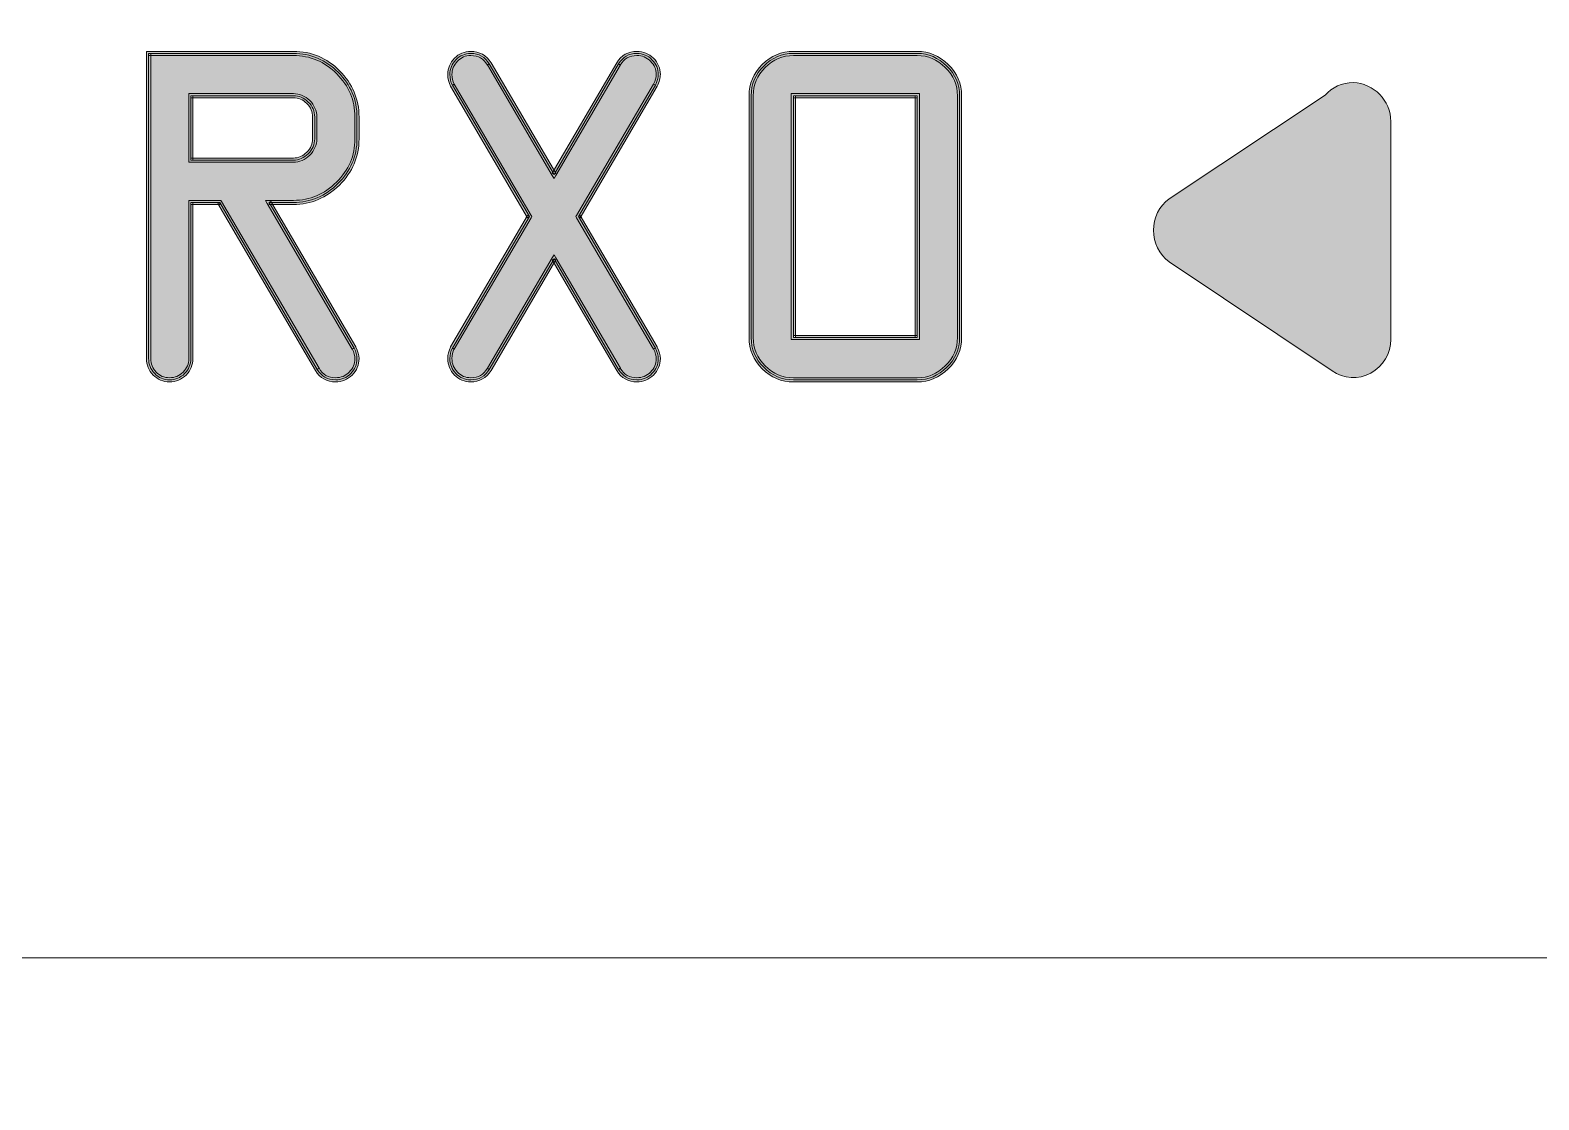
# Model space of a CAD drawing. Header units: inches. Extents: x 3.6 to 56.9, y 3.5 to 76.6.
# Drawn here: x 47.05 to 51.82, y 10.195 to 13.577 of the extents above; entities that cross this region are included whole.
import ezdxf

# ---------------------------------------------------------------- set-up
doc = ezdxf.new("R2010")
doc.units = ezdxf.units.IN
doc.header["$MEASUREMENT"] = 0
doc.layers.add('board', color=7, linetype='Continuous')
doc.layers.add('silk', color=7, linetype='Continuous')

msp = doc.modelspace()

# ---------------------------------------------------------------- hatches: boundary and pattern name
at = {"layer": 'silk', "true_color": 0xffffff}
h = msp.add_hatch(color=7, dxfattribs=at)
h.dxf.hatch_style = 2
h.paths.add_polyline_path([(49.4563, 12.6049), (49.4563, 13.3696), (49.4563, 13.3762), (49.4629, 13.3762), (49.8545, 13.3762), (49.8611, 13.3762), (49.8611, 13.3696), (49.8611, 12.6049), (49.8611, 12.5983), (49.8545, 12.5983), (49.4629, 12.5983), (49.4563, 12.5983)])
h.paths.add_polyline_path([(49.4629, 12.6115), (49.8545, 12.6115), (49.8545, 12.6049), (49.8479, 12.6049), (49.8479, 13.3696), (49.8545, 13.3696), (49.8545, 13.3629), (49.4629, 13.3629), (49.4629, 13.3696), (49.4696, 13.3696), (49.4696, 12.6049), (49.4629, 12.6049)])
edge = h.paths.add_edge_path()
edge.add_spline(control_points=[(49.3359, 12.6049), (49.3359, 12.5701), (49.3481, 12.5412), (49.3737, 12.5157), (49.3992, 12.4901), (49.4281, 12.4779), (49.4629, 12.4779), (49.4629, 12.4779), (49.8545, 12.4779), (49.8545, 12.4779), (49.8884, 12.4779), (49.9171, 12.4901), (49.9431, 12.5157), (49.9691, 12.5413), (49.9815, 12.5701), (49.9815, 12.6049), (49.9815, 12.6049), (49.9815, 13.3696), (49.9815, 13.3696), (49.9815, 13.4044), (49.9691, 13.4332), (49.9431, 13.4588), (49.9171, 13.4844), (49.8884, 13.4966), (49.8545, 13.4966), (49.8545, 13.4966), (49.4629, 13.4966), (49.4629, 13.4966), (49.4281, 13.4966), (49.3992, 13.4844), (49.3737, 13.4588), (49.3481, 13.4333), (49.3359, 13.4044), (49.3359, 13.3696), (49.3359, 13.3696), (49.3359, 12.6049), (49.3359, 12.6049)], knot_values=[0, 0, 0, 0, 1, 1, 1, 2, 2, 2, 3, 3, 3, 4, 4, 4, 5, 5, 5, 6, 6, 6, 7, 7, 7, 8, 8, 8, 9, 9, 9, 10, 10, 10, 11, 11, 11, 12, 12, 12, 12], degree=3, periodic=1)
edge = h.paths.add_edge_path()
edge.add_spline(control_points=[(49.3227, 12.6049), (49.3227, 12.6049), (49.3227, 13.3696), (49.3227, 13.3696), (49.3227, 13.4071), (49.337, 13.4408), (49.3643, 13.4682), (49.3917, 13.4955), (49.4254, 13.5098), (49.4629, 13.5098), (49.4629, 13.5098), (49.8545, 13.5098), (49.8545, 13.5098), (49.8911, 13.5098), (49.9246, 13.4955), (49.9524, 13.4682), (49.9803, 13.4408), (49.9948, 13.4071), (49.9948, 13.3696), (49.9948, 13.3696), (49.9948, 12.6049), (49.9948, 12.6049), (49.9948, 12.5674), (49.9803, 12.5336), (49.9524, 12.5063), (49.9246, 12.4789), (49.8911, 12.4647), (49.8545, 12.4647), (49.8545, 12.4647), (49.4629, 12.4647), (49.4629, 12.4647), (49.4254, 12.4647), (49.3917, 12.4789), (49.3643, 12.5063), (49.337, 12.5337), (49.3227, 12.5674), (49.3227, 12.6049)], knot_values=[0, 0, 0, 0, 1, 1, 1, 2, 2, 2, 3, 3, 3, 4, 4, 4, 5, 5, 5, 6, 6, 6, 7, 7, 7, 8, 8, 8, 9, 9, 9, 10, 10, 10, 11, 11, 11, 12, 12, 12, 12], degree=3, periodic=1)
edge = h.paths.add_edge_path()
edge.add_spline(control_points=[(48.3834, 12.5388), (48.3834, 12.5215), (48.3889, 12.508), (48.4008, 12.4957), (48.4126, 12.4835), (48.4258, 12.4779), (48.443, 12.4779), (48.4668, 12.4779), (48.4832, 12.4872), (48.4955, 12.5078), (48.4955, 12.5078), (48.5012, 12.5044), (48.5012, 12.5044), (48.5012, 12.5044), (48.4955, 12.5077), (48.4955, 12.5077), (48.4955, 12.5077), (48.7005, 12.857), (48.7005, 12.857), (48.7005, 12.857), (48.7062, 12.8667), (48.7062, 12.8667), (48.7062, 12.8667), (48.7119, 12.857), (48.7119, 12.857), (48.7119, 12.857), (48.9157, 12.5077), (48.9157, 12.5077), (48.9157, 12.5077), (48.91, 12.5044), (48.91, 12.5044), (48.91, 12.5044), (48.9156, 12.5078), (48.9156, 12.5078), (48.928, 12.4872), (48.9443, 12.4779), (48.9682, 12.4779), (48.9854, 12.4779), (48.9988, 12.4835), (49.0111, 12.4958), (49.0234, 12.5081), (49.029, 12.5216), (49.029, 12.5388), (49.029, 12.5476), (49.0263, 12.5571), (49.0205, 12.5689), (49.0205, 12.5689), (49.0264, 12.5718), (49.0264, 12.5718), (49.0264, 12.5718), (49.0207, 12.5685), (49.0207, 12.5685), (49.0207, 12.5685), (48.7772, 12.9839), (48.7772, 12.9839), (48.7772, 12.9839), (48.7753, 12.9872), (48.7753, 12.9872), (48.7753, 12.9872), (48.7772, 12.9906), (48.7772, 12.9906), (48.7772, 12.9906), (49.0207, 13.406), (49.0207, 13.406), (49.0207, 13.406), (49.0264, 13.4026), (49.0264, 13.4026), (49.0264, 13.4026), (49.0205, 13.4056), (49.0205, 13.4056), (49.0263, 13.4173), (49.029, 13.4273), (49.029, 13.437), (49.029, 13.4533), (49.0234, 13.4663), (49.0111, 13.4787), (48.9988, 13.491), (48.9854, 13.4966), (48.9682, 13.4966), (48.9443, 13.4966), (48.928, 13.4873), (48.9156, 13.4667), (48.9156, 13.4667), (48.91, 13.4701), (48.91, 13.4701), (48.91, 13.4701), (48.9157, 13.4668), (48.9157, 13.4668), (48.9157, 13.4668), (48.7119, 13.1175), (48.7119, 13.1175), (48.7119, 13.1175), (48.7062, 13.1078), (48.7062, 13.1078), (48.7062, 13.1078), (48.7005, 13.1175), (48.7005, 13.1175), (48.7005, 13.1175), (48.4955, 13.4668), (48.4955, 13.4668), (48.4955, 13.4668), (48.5012, 13.4701), (48.5012, 13.4701), (48.5012, 13.4701), (48.4955, 13.4667), (48.4955, 13.4667), (48.4832, 13.4873), (48.4668, 13.4966), (48.443, 13.4966), (48.4258, 13.4966), (48.4126, 13.491), (48.4008, 13.4787), (48.3888, 13.4664), (48.3834, 13.4534), (48.3834, 13.437), (48.3834, 13.4254), (48.3857, 13.4155), (48.3907, 13.4056), (48.3907, 13.4056), (48.3848, 13.4026), (48.3848, 13.4026), (48.3848, 13.4026), (48.3905, 13.406), (48.3905, 13.406), (48.3905, 13.406), (48.6339, 12.9906), (48.6339, 12.9906), (48.6339, 12.9906), (48.6358, 12.9872), (48.6358, 12.9872), (48.6358, 12.9872), (48.6339, 12.9839), (48.6339, 12.9839), (48.6339, 12.9839), (48.3905, 12.5685), (48.3905, 12.5685), (48.3905, 12.5685), (48.3848, 12.5718), (48.3848, 12.5718), (48.3848, 12.5718), (48.3907, 12.5689), (48.3907, 12.5689), (48.3857, 12.559), (48.3834, 12.5495), (48.3834, 12.5388)], knot_values=[0, 0, 0, 0, 1, 1, 1, 2, 2, 2, 3, 3, 3, 4, 4, 4, 5, 5, 5, 6, 6, 6, 7, 7, 7, 8, 8, 8, 9, 9, 9, 10, 10, 10, 11, 11, 11, 12, 12, 12, 13, 13, 13, 14, 14, 14, 15, 15, 15, 16, 16, 16, 17, 17, 17, 18, 18, 18, 19, 19, 19, 20, 20, 20, 21, 21, 21, 22, 22, 22, 23, 23, 23, 24, 24, 24, 25, 25, 25, 26, 26, 26, 27, 27, 27, 28, 28, 28, 29, 29, 29, 30, 30, 30, 31, 31, 31, 32, 32, 32, 33, 33, 33, 34, 34, 34, 35, 35, 35, 36, 36, 36, 37, 37, 37, 38, 38, 38, 39, 39, 39, 40, 40, 40, 41, 41, 41, 42, 42, 42, 43, 43, 43, 44, 44, 44, 45, 45, 45, 46, 46, 46, 47, 47, 47, 48, 48, 48, 48], degree=3, periodic=1)
edge = h.paths.add_edge_path()
edge.add_spline(control_points=[(48.3702, 12.5388), (48.3702, 12.551), (48.3732, 12.5635), (48.3788, 12.5748), (48.3788, 12.5748), (48.3789, 12.575), (48.3789, 12.575), (48.3789, 12.575), (48.3791, 12.5752), (48.3791, 12.5752), (48.3791, 12.5752), (48.6225, 12.9906), (48.6225, 12.9906), (48.6225, 12.9906), (48.6282, 12.9872), (48.6282, 12.9872), (48.6282, 12.9872), (48.6225, 12.9839), (48.6225, 12.9839), (48.6225, 12.9839), (48.3791, 13.3993), (48.3791, 13.3993), (48.3791, 13.3993), (48.3789, 13.3995), (48.3789, 13.3995), (48.3789, 13.3995), (48.3788, 13.3997), (48.3788, 13.3997), (48.3732, 13.411), (48.3702, 13.4239), (48.3702, 13.437), (48.3702, 13.456), (48.3776, 13.4738), (48.3912, 13.4879), (48.405, 13.5021), (48.4231, 13.5098), (48.443, 13.5098), (48.4703, 13.5098), (48.4927, 13.497), (48.5068, 13.4735), (48.5068, 13.4735), (48.5069, 13.4735), (48.5069, 13.4735), (48.5069, 13.4735), (48.5069, 13.4735), (48.5069, 13.4735), (48.5069, 13.4735), (48.7119, 13.1242), (48.7119, 13.1242), (48.7119, 13.1242), (48.7062, 13.1209), (48.7062, 13.1209), (48.7062, 13.1209), (48.7005, 13.1242), (48.7005, 13.1242), (48.7005, 13.1242), (48.9042, 13.4734), (48.9042, 13.4734), (48.9042, 13.4734), (48.9043, 13.4735), (48.9043, 13.4735), (48.9043, 13.4735), (48.9043, 13.4735), (48.9043, 13.4735), (48.9184, 13.497), (48.9408, 13.5098), (48.9682, 13.5098), (48.988, 13.5098), (49.0063, 13.5022), (49.0205, 13.488), (49.0346, 13.4739), (49.0422, 13.456), (49.0422, 13.437), (49.0422, 13.4256), (49.0388, 13.4126), (49.0323, 13.3997), (49.0323, 13.3997), (49.0322, 13.3995), (49.0322, 13.3995), (49.0322, 13.3995), (49.0321, 13.3993), (49.0321, 13.3993), (49.0321, 13.3993), (48.7887, 12.9839), (48.7887, 12.9839), (48.7887, 12.9839), (48.783, 12.9872), (48.783, 12.9872), (48.783, 12.9872), (48.7887, 12.9906), (48.7887, 12.9906), (48.7887, 12.9906), (49.0321, 12.5752), (49.0321, 12.5752), (49.0321, 12.5752), (49.0322, 12.575), (49.0322, 12.575), (49.0322, 12.575), (49.0323, 12.5748), (49.0323, 12.5748), (49.0387, 12.5619), (49.0422, 12.5494), (49.0422, 12.5388), (49.0422, 12.5189), (49.0346, 12.5006), (49.0205, 12.4865), (49.0063, 12.4723), (48.988, 12.4647), (48.9682, 12.4647), (48.9408, 12.4647), (48.9184, 12.4774), (48.9043, 12.501), (48.9043, 12.501), (48.9043, 12.501), (48.9043, 12.501), (48.9043, 12.501), (48.9042, 12.501), (48.9042, 12.501), (48.9042, 12.501), (48.7005, 12.8503), (48.7005, 12.8503), (48.7005, 12.8503), (48.7062, 12.8536), (48.7062, 12.8536), (48.7062, 12.8536), (48.7119, 12.8503), (48.7119, 12.8503), (48.7119, 12.8503), (48.5069, 12.501), (48.5069, 12.501), (48.5069, 12.501), (48.5069, 12.501), (48.5069, 12.501), (48.5069, 12.501), (48.5068, 12.501), (48.5068, 12.501), (48.4927, 12.4774), (48.4703, 12.4647), (48.443, 12.4647), (48.4231, 12.4647), (48.405, 12.4723), (48.3912, 12.4865), (48.3776, 12.5007), (48.3702, 12.519), (48.3702, 12.5388)], knot_values=[0, 0, 0, 0, 1, 1, 1, 2, 2, 2, 3, 3, 3, 4, 4, 4, 5, 5, 5, 6, 6, 6, 7, 7, 7, 8, 8, 8, 9, 9, 9, 10, 10, 10, 11, 11, 11, 12, 12, 12, 13, 13, 13, 14, 14, 14, 15, 15, 15, 16, 16, 16, 17, 17, 17, 18, 18, 18, 19, 19, 19, 20, 20, 20, 21, 21, 21, 22, 22, 22, 23, 23, 23, 24, 24, 24, 25, 25, 25, 26, 26, 26, 27, 27, 27, 28, 28, 28, 29, 29, 29, 30, 30, 30, 31, 31, 31, 32, 32, 32, 33, 33, 33, 34, 34, 34, 35, 35, 35, 36, 36, 36, 37, 37, 37, 38, 38, 38, 39, 39, 39, 40, 40, 40, 41, 41, 41, 42, 42, 42, 43, 43, 43, 44, 44, 44, 45, 45, 45, 46, 46, 46, 47, 47, 47, 48, 48, 48, 48], degree=3, periodic=1)
edge = h.paths.add_edge_path()
edge.add_spline(control_points=[(47.5513, 13.1658), (47.5513, 13.1658), (47.5513, 13.3696), (47.5513, 13.3696), (47.5513, 13.3696), (47.5513, 13.3762), (47.5513, 13.3762), (47.5513, 13.3762), (47.5579, 13.3762), (47.5579, 13.3762), (47.5579, 13.3762), (47.882, 13.3762), (47.882, 13.3762), (47.901, 13.3762), (47.9191, 13.3686), (47.9336, 13.3545), (47.9482, 13.3403), (47.9561, 13.322), (47.9561, 13.3021), (47.9561, 13.3021), (47.9561, 13.2333), (47.9561, 13.2333), (47.9561, 13.2143), (47.9482, 13.1962), (47.9337, 13.1817), (47.9191, 13.1671), (47.9011, 13.1592), (47.882, 13.1592), (47.882, 13.1592), (47.5579, 13.1592), (47.5579, 13.1592), (47.5579, 13.1592), (47.5513, 13.1592), (47.5513, 13.1592), (47.5513, 13.1592), (47.5513, 13.1658), (47.5513, 13.1658)], knot_values=[0, 0, 0, 0, 1, 1, 1, 2, 2, 2, 3, 3, 3, 4, 4, 4, 5, 5, 5, 6, 6, 6, 7, 7, 7, 8, 8, 8, 9, 9, 9, 10, 10, 10, 11, 11, 11, 12, 12, 12, 12], degree=3, periodic=1)
edge = h.paths.add_edge_path()
edge.add_spline(control_points=[(47.5579, 13.1724), (47.5579, 13.1724), (47.882, 13.1724), (47.882, 13.1724), (47.8983, 13.1724), (47.9116, 13.1782), (47.9243, 13.191), (47.9371, 13.2038), (47.9429, 13.217), (47.9429, 13.2333), (47.9429, 13.2333), (47.9429, 13.3021), (47.9429, 13.3021), (47.9429, 13.3193), (47.9371, 13.3327), (47.9244, 13.345), (47.9116, 13.3573), (47.8983, 13.3629), (47.882, 13.3629), (47.882, 13.3629), (47.5579, 13.3629), (47.5579, 13.3629), (47.5579, 13.3629), (47.5579, 13.3696), (47.5579, 13.3696), (47.5579, 13.3696), (47.5645, 13.3696), (47.5645, 13.3696), (47.5645, 13.3696), (47.5645, 13.1658), (47.5645, 13.1658), (47.5645, 13.1658), (47.5579, 13.1658), (47.5579, 13.1658), (47.5579, 13.1658), (47.5579, 13.1724), (47.5579, 13.1724)], knot_values=[0, 0, 0, 0, 1, 1, 1, 2, 2, 2, 3, 3, 3, 4, 4, 4, 5, 5, 5, 6, 6, 6, 7, 7, 7, 8, 8, 8, 9, 9, 9, 10, 10, 10, 11, 11, 11, 12, 12, 12, 12], degree=3, periodic=1)
edge = h.paths.add_edge_path()
edge.add_spline(control_points=[(47.4309, 12.5388), (47.4309, 12.5215), (47.4364, 12.508), (47.4483, 12.4957), (47.4601, 12.4835), (47.4733, 12.4779), (47.4905, 12.4779), (47.5077, 12.4779), (47.5211, 12.4835), (47.5334, 12.4958), (47.5457, 12.5081), (47.5513, 12.5216), (47.5513, 12.5388), (47.5513, 12.5388), (47.5513, 13.0322), (47.5513, 13.0322), (47.5513, 13.0322), (47.5513, 13.0388), (47.5513, 13.0388), (47.5513, 13.0388), (47.5579, 13.0388), (47.5579, 13.0388), (47.5579, 13.0388), (47.6492, 13.0388), (47.6492, 13.0388), (47.6492, 13.0388), (47.653, 13.0388), (47.653, 13.0388), (47.653, 13.0388), (47.6549, 13.0356), (47.6549, 13.0356), (47.6549, 13.0356), (47.9632, 12.5077), (47.9632, 12.5077), (47.9632, 12.5077), (47.9575, 12.5044), (47.9575, 12.5044), (47.9575, 12.5044), (47.9631, 12.5078), (47.9631, 12.5078), (47.9755, 12.4872), (47.9918, 12.4779), (48.0157, 12.4779), (48.0329, 12.4779), (48.0463, 12.4835), (48.0586, 12.4958), (48.0709, 12.5081), (48.0765, 12.5216), (48.0765, 12.5388), (48.0765, 12.5476), (48.0738, 12.5571), (48.068, 12.5689), (48.068, 12.5689), (48.0739, 12.5718), (48.0739, 12.5718), (48.0739, 12.5718), (48.0682, 12.5685), (48.0682, 12.5685), (48.0682, 12.5685), (47.7996, 13.0289), (47.7996, 13.0289), (47.7996, 13.0289), (47.7938, 13.0388), (47.7938, 13.0388), (47.7938, 13.0388), (47.8053, 13.0388), (47.8053, 13.0388), (47.8053, 13.0388), (47.882, 13.0388), (47.882, 13.0388), (47.9345, 13.0388), (47.9791, 13.0577), (48.0183, 13.0965), (48.0575, 13.1352), (48.0765, 13.18), (48.0765, 13.2333), (48.0765, 13.2333), (48.0765, 13.3021), (48.0765, 13.3021), (48.0765, 13.3554), (48.0577, 13.4002), (48.0189, 13.439), (47.9802, 13.4777), (47.9354, 13.4966), (47.882, 13.4966), (47.882, 13.4966), (47.4243, 13.4966), (47.4243, 13.4966), (47.4243, 13.4966), (47.4243, 13.5032), (47.4243, 13.5032), (47.4243, 13.5032), (47.4309, 13.5032), (47.4309, 13.5032), (47.4309, 13.5032), (47.4309, 12.5388), (47.4309, 12.5388)], knot_values=[0, 0, 0, 0, 1, 1, 1, 2, 2, 2, 3, 3, 3, 4, 4, 4, 5, 5, 5, 6, 6, 6, 7, 7, 7, 8, 8, 8, 9, 9, 9, 10, 10, 10, 11, 11, 11, 12, 12, 12, 13, 13, 13, 14, 14, 14, 15, 15, 15, 16, 16, 16, 17, 17, 17, 18, 18, 18, 19, 19, 19, 20, 20, 20, 21, 21, 21, 22, 22, 22, 23, 23, 23, 24, 24, 24, 25, 25, 25, 26, 26, 26, 27, 27, 27, 28, 28, 28, 29, 29, 29, 30, 30, 30, 31, 31, 31, 32, 32, 32, 32], degree=3, periodic=1)
edge = h.paths.add_edge_path()
edge.add_spline(control_points=[(47.4177, 12.5388), (47.4177, 12.5388), (47.4177, 13.5032), (47.4177, 13.5032), (47.4177, 13.5032), (47.4177, 13.5098), (47.4177, 13.5098), (47.4177, 13.5098), (47.4243, 13.5098), (47.4243, 13.5098), (47.4243, 13.5098), (47.882, 13.5098), (47.882, 13.5098), (47.9381, 13.5098), (47.9877, 13.4889), (48.0283, 13.4483), (48.0689, 13.4077), (48.0897, 13.3581), (48.0897, 13.3021), (48.0897, 13.3021), (48.0897, 13.2333), (48.0897, 13.2333), (48.0897, 13.1773), (48.0686, 13.1276), (48.0276, 13.087), (47.9866, 13.0465), (47.9372, 13.0256), (47.882, 13.0256), (47.882, 13.0256), (47.8053, 13.0256), (47.8053, 13.0256), (47.8053, 13.0256), (47.8053, 13.0322), (47.8053, 13.0322), (47.8053, 13.0322), (47.811, 13.0355), (47.811, 13.0355), (47.811, 13.0355), (48.0796, 12.5752), (48.0796, 12.5752), (48.0796, 12.5752), (48.0797, 12.575), (48.0797, 12.575), (48.0797, 12.575), (48.0798, 12.5748), (48.0798, 12.5748), (48.0862, 12.5619), (48.0897, 12.5494), (48.0897, 12.5388), (48.0897, 12.5189), (48.0821, 12.5006), (48.068, 12.4865), (48.0538, 12.4723), (48.0355, 12.4647), (48.0157, 12.4647), (47.9883, 12.4647), (47.9659, 12.4774), (47.9518, 12.501), (47.9518, 12.501), (47.9518, 12.501), (47.9518, 12.501), (47.9518, 12.501), (47.9517, 12.501), (47.9517, 12.501), (47.9517, 12.501), (47.6435, 13.0289), (47.6435, 13.0289), (47.6435, 13.0289), (47.6492, 13.0322), (47.6492, 13.0322), (47.6492, 13.0322), (47.6492, 13.0256), (47.6492, 13.0256), (47.6492, 13.0256), (47.5579, 13.0256), (47.5579, 13.0256), (47.5579, 13.0256), (47.5579, 13.0322), (47.5579, 13.0322), (47.5579, 13.0322), (47.5645, 13.0322), (47.5645, 13.0322), (47.5645, 13.0322), (47.5645, 12.5388), (47.5645, 12.5388), (47.5645, 12.5189), (47.5569, 12.5006), (47.5428, 12.4865), (47.5286, 12.4723), (47.5103, 12.4647), (47.4905, 12.4647), (47.4706, 12.4647), (47.4525, 12.4723), (47.4387, 12.4865), (47.4251, 12.5007), (47.4177, 12.519), (47.4177, 12.5388)], knot_values=[0, 0, 0, 0, 1, 1, 1, 2, 2, 2, 3, 3, 3, 4, 4, 4, 5, 5, 5, 6, 6, 6, 7, 7, 7, 8, 8, 8, 9, 9, 9, 10, 10, 10, 11, 11, 11, 12, 12, 12, 13, 13, 13, 14, 14, 14, 15, 15, 15, 16, 16, 16, 17, 17, 17, 18, 18, 18, 19, 19, 19, 20, 20, 20, 21, 21, 21, 22, 22, 22, 23, 23, 23, 24, 24, 24, 25, 25, 25, 26, 26, 26, 27, 27, 27, 28, 28, 28, 29, 29, 29, 30, 30, 30, 31, 31, 31, 32, 32, 32, 32], degree=3, periodic=1)
h = msp.add_hatch(color=7, dxfattribs=at)
h.dxf.hatch_style = 2
h.paths.add_polyline_path([(49.4629, 12.6049), (49.8545, 12.6049), (49.8545, 13.3696), (49.4629, 13.3696)])
edge = h.paths.add_edge_path()
edge.add_spline(control_points=[(49.3293, 12.6049), (49.3293, 12.6049), (49.3293, 13.3696), (49.3293, 13.3696), (49.3293, 13.4057), (49.3426, 13.437), (49.369, 13.4635), (49.3955, 13.4899), (49.4268, 13.5032), (49.4629, 13.5032), (49.4629, 13.5032), (49.8545, 13.5032), (49.8545, 13.5032), (49.8898, 13.5032), (49.9209, 13.4899), (49.9478, 13.4635), (49.9747, 13.437), (49.9881, 13.4057), (49.9881, 13.3696), (49.9881, 13.3696), (49.9881, 12.6049), (49.9881, 12.6049), (49.9881, 12.5688), (49.9747, 12.5374), (49.9478, 12.511), (49.9209, 12.4845), (49.8898, 12.4713), (49.8545, 12.4713), (49.8545, 12.4713), (49.4629, 12.4713), (49.4629, 12.4713), (49.4268, 12.4713), (49.3955, 12.4845), (49.369, 12.511), (49.3426, 12.5374), (49.3293, 12.5688), (49.3293, 12.6049)], knot_values=[0, 0, 0, 0, 1, 1, 1, 2, 2, 2, 3, 3, 3, 4, 4, 4, 5, 5, 5, 6, 6, 6, 7, 7, 7, 8, 8, 8, 9, 9, 9, 10, 10, 10, 11, 11, 11, 12, 12, 12, 12], degree=3, periodic=1)
edge = h.paths.add_edge_path()
edge.add_spline(control_points=[(48.3768, 12.5388), (48.3768, 12.5502), (48.3795, 12.5613), (48.3848, 12.5718), (48.3848, 12.5718), (48.6282, 12.9872), (48.6282, 12.9872), (48.6282, 12.9872), (48.3848, 13.4026), (48.3848, 13.4026), (48.3795, 13.4132), (48.3768, 13.4247), (48.3768, 13.437), (48.3768, 13.4547), (48.3832, 13.4701), (48.396, 13.4833), (48.4088, 13.4966), (48.4244, 13.5032), (48.443, 13.5032), (48.4685, 13.5032), (48.4879, 13.4922), (48.5012, 13.4701), (48.5012, 13.4701), (48.7062, 13.1209), (48.7062, 13.1209), (48.7062, 13.1209), (48.91, 13.4701), (48.91, 13.4701), (48.9232, 13.4922), (48.9426, 13.5032), (48.9682, 13.5032), (48.9867, 13.5032), (49.0026, 13.4966), (49.0158, 13.4833), (49.029, 13.4701), (49.0356, 13.4547), (49.0356, 13.437), (49.0356, 13.4265), (49.0325, 13.415), (49.0264, 13.4026), (49.0264, 13.4026), (48.783, 12.9872), (48.783, 12.9872), (48.783, 12.9872), (49.0264, 12.5718), (49.0264, 12.5718), (49.0325, 12.5595), (49.0356, 12.5485), (49.0356, 12.5388), (49.0356, 12.5202), (49.029, 12.5044), (49.0158, 12.4911), (49.0026, 12.4779), (48.9867, 12.4713), (48.9682, 12.4713), (48.9426, 12.4713), (48.9232, 12.4823), (48.91, 12.5044), (48.91, 12.5044), (48.7062, 12.8536), (48.7062, 12.8536), (48.7062, 12.8536), (48.5012, 12.5044), (48.5012, 12.5044), (48.4879, 12.4823), (48.4685, 12.4713), (48.443, 12.4713), (48.4244, 12.4713), (48.4088, 12.4779), (48.396, 12.4911), (48.3832, 12.5044), (48.3768, 12.5202), (48.3768, 12.5388)], knot_values=[0, 0, 0, 0, 1, 1, 1, 2, 2, 2, 3, 3, 3, 4, 4, 4, 5, 5, 5, 6, 6, 6, 7, 7, 7, 8, 8, 8, 9, 9, 9, 10, 10, 10, 11, 11, 11, 12, 12, 12, 13, 13, 13, 14, 14, 14, 15, 15, 15, 16, 16, 16, 17, 17, 17, 18, 18, 18, 19, 19, 19, 20, 20, 20, 21, 21, 21, 22, 22, 22, 23, 23, 23, 24, 24, 24, 24], degree=3, periodic=1)
edge = h.paths.add_edge_path()
edge.add_spline(control_points=[(47.5579, 13.1658), (47.5579, 13.1658), (47.882, 13.1658), (47.882, 13.1658), (47.8997, 13.1658), (47.9153, 13.1727), (47.929, 13.1863), (47.9427, 13.2), (47.9495, 13.2157), (47.9495, 13.2333), (47.9495, 13.2333), (47.9495, 13.3021), (47.9495, 13.3021), (47.9495, 13.3206), (47.9427, 13.3365), (47.929, 13.3497), (47.9153, 13.3629), (47.8997, 13.3696), (47.882, 13.3696), (47.882, 13.3696), (47.5579, 13.3696), (47.5579, 13.3696), (47.5579, 13.3696), (47.5579, 13.1658), (47.5579, 13.1658)], knot_values=[0, 0, 0, 0, 1, 1, 1, 2, 2, 2, 3, 3, 3, 4, 4, 4, 5, 5, 5, 6, 6, 6, 7, 7, 7, 8, 8, 8, 8], degree=3, periodic=1)
edge = h.paths.add_edge_path()
edge.add_spline(control_points=[(47.4243, 12.5388), (47.4243, 12.5388), (47.4243, 13.5032), (47.4243, 13.5032), (47.4243, 13.5032), (47.882, 13.5032), (47.882, 13.5032), (47.9367, 13.5032), (47.9839, 13.4833), (48.0236, 13.4437), (48.0633, 13.404), (48.0831, 13.3568), (48.0831, 13.3021), (48.0831, 13.3021), (48.0831, 13.2333), (48.0831, 13.2333), (48.0831, 13.1786), (48.0631, 13.1314), (48.0229, 13.0917), (47.9828, 13.0521), (47.9358, 13.0322), (47.882, 13.0322), (47.882, 13.0322), (47.8053, 13.0322), (47.8053, 13.0322), (47.8053, 13.0322), (48.0739, 12.5718), (48.0739, 12.5718), (48.08, 12.5595), (48.0831, 12.5485), (48.0831, 12.5388), (48.0831, 12.5202), (48.0765, 12.5044), (48.0633, 12.4911), (48.0501, 12.4779), (48.0342, 12.4713), (48.0157, 12.4713), (47.9901, 12.4713), (47.9707, 12.4823), (47.9575, 12.5044), (47.9575, 12.5044), (47.6492, 13.0322), (47.6492, 13.0322), (47.6492, 13.0322), (47.5579, 13.0322), (47.5579, 13.0322), (47.5579, 13.0322), (47.5579, 12.5388), (47.5579, 12.5388), (47.5579, 12.5202), (47.5513, 12.5044), (47.5381, 12.4911), (47.5249, 12.4779), (47.509, 12.4713), (47.4905, 12.4713), (47.4719, 12.4713), (47.4563, 12.4779), (47.4435, 12.4911), (47.4307, 12.5044), (47.4243, 12.5202), (47.4243, 12.5388)], knot_values=[0, 0, 0, 0, 1, 1, 1, 2, 2, 2, 3, 3, 3, 4, 4, 4, 5, 5, 5, 6, 6, 6, 7, 7, 7, 8, 8, 8, 9, 9, 9, 10, 10, 10, 11, 11, 11, 12, 12, 12, 13, 13, 13, 14, 14, 14, 15, 15, 15, 16, 16, 16, 17, 17, 17, 18, 18, 18, 19, 19, 19, 20, 20, 20, 20], degree=3, periodic=1)
h = msp.add_hatch(color=7, dxfattribs=at)
h.dxf.hatch_style = 2
edge = h.paths.add_edge_path()
edge.add_spline(control_points=[(51.3515, 13.2885), (51.3515, 13.2864), (51.3515, 13.285), (51.3515, 13.2829), (51.3515, 13.2829), (51.3515, 12.5989), (51.3515, 12.5989), (51.3515, 12.5548), (51.3275, 12.5149), (51.2887, 12.4927), (51.2496, 12.4705), (51.2027, 12.474), (51.166, 12.4997), (51.166, 12.4997), (50.6513, 12.8447), (50.6513, 12.8447), (50.5849, 12.8889), (50.5849, 12.9993), (50.6513, 13.0434), (50.6513, 13.0434), (51.1438, 13.3714), (51.1438, 13.3714), (51.166, 13.3961), (51.197, 13.4113), (51.2327, 13.4113), (51.2979, 13.4086), (51.3515, 13.3546), (51.3515, 13.2885)], knot_values=[0, 0, 0, 0, 1, 1, 1, 2, 2, 2, 3, 3, 3, 4, 4, 4, 5, 5, 5, 6, 6, 6, 7, 7, 7, 8, 8, 8, 9, 9, 9, 9], degree=3, periodic=1)

# ---------------------------------------------------------------- linework, layer by layer
at = {"layer": 'board', "color": 7, "lineweight": 20, "true_color": 0xffffff}
msp.add_open_spline([(56.8521, 12.1646), (56.8521, 12.1646), (55.3337, 10.6434), (55.3337, 10.6434), (55.3337, 10.6434), (43.9474, 10.6434), (43.9474, 10.6434), (43.9474, 10.6434), (41.4173, 8.1094), (41.4173, 8.1094), (41.4173, 8.1094), (8.7761, 8.1094), (8.7761, 8.1094), (8.7761, 8.1094), (6.246, 10.6434), (6.246, 10.6434), (6.246, 10.6434), (4.7111, 10.6434), (4.7111, 10.6434), (4.2186, 10.5873), (3.7727, 10.9401), (3.7148, 11.4312), (3.7074, 11.4979), (3.7074, 11.5709), (3.7148, 11.6404), (3.7148, 11.6404), (3.7148, 75.5088), (3.7148, 75.5088), (3.6569, 76.0016), (4.0097, 76.4482), (4.5011, 76.5061), (4.5706, 76.5142), (4.6408, 76.5142), (4.7114, 76.5061), (4.7114, 76.5061), (55.8558, 76.5061), (55.8558, 76.5061), (56.3487, 76.5636), (56.7949, 76.2104), (56.8521, 75.7176), (56.8602, 75.6481), (56.8602, 75.5779), (56.8521, 75.5088), (56.8521, 75.5088), (56.8521, 12.1646), (56.8521, 12.1646)], degree=3, knots=[0, 0, 0, 0, 1, 1, 1, 2, 2, 2, 3, 3, 3, 4, 4, 4, 5, 5, 5, 6, 6, 6, 7, 7, 7, 8, 8, 8, 9, 9, 9, 10, 10, 10, 11, 11, 11, 12, 12, 12, 13, 13, 13, 14, 14, 14, 15, 15, 15, 15], dxfattribs=at)
at = {"layer": 'silk', "lineweight": 0}
for points in [[(49.4563, 12.6049), (49.4563, 13.3696), (49.4563, 13.3762), (49.4629, 13.3762), (49.8545, 13.3762), (49.8611, 13.3762), (49.8611, 13.3696), (49.8611, 12.6049), (49.8611, 12.5983), (49.8545, 12.5983), (49.4629, 12.5983), (49.4563, 12.5983), (49.4563, 12.6049)], [(49.4629, 12.6049), (49.8545, 12.6049), (49.8545, 13.3696), (49.4629, 13.3696), (49.4629, 12.6049)], [(49.4629, 12.6115), (49.8545, 12.6115), (49.8545, 12.6049), (49.8479, 12.6049), (49.8479, 13.3696), (49.8545, 13.3696), (49.8545, 13.3629), (49.4629, 13.3629), (49.4629, 13.3696), (49.4696, 13.3696), (49.4696, 12.6049), (49.4629, 12.6049), (49.4629, 12.6115)]]:
    msp.add_lwpolyline(points, dxfattribs=at)
for points, knots in [([(47.4177, 12.5388), (47.4177, 12.5388), (47.4177, 13.5032), (47.4177, 13.5032), (47.4177, 13.5032), (47.4177, 13.5098), (47.4177, 13.5098), (47.4177, 13.5098), (47.4243, 13.5098), (47.4243, 13.5098), (47.4243, 13.5098), (47.882, 13.5098), (47.882, 13.5098), (47.9381, 13.5098), (47.9877, 13.4889), (48.0283, 13.4483), (48.0689, 13.4077), (48.0897, 13.3581), (48.0897, 13.3021), (48.0897, 13.3021), (48.0897, 13.2333), (48.0897, 13.2333), (48.0897, 13.1773), (48.0686, 13.1276), (48.0276, 13.087), (47.9866, 13.0465), (47.9372, 13.0256), (47.882, 13.0256), (47.882, 13.0256), (47.8053, 13.0256), (47.8053, 13.0256), (47.8053, 13.0256), (47.8053, 13.0322), (47.8053, 13.0322), (47.8053, 13.0322), (47.811, 13.0355), (47.811, 13.0355), (47.811, 13.0355), (48.0796, 12.5752), (48.0796, 12.5752), (48.0796, 12.5752), (48.0797, 12.575), (48.0797, 12.575), (48.0797, 12.575), (48.0798, 12.5748), (48.0798, 12.5748), (48.0862, 12.5619), (48.0897, 12.5494), (48.0897, 12.5388), (48.0897, 12.5189), (48.0821, 12.5006), (48.068, 12.4865), (48.0538, 12.4723), (48.0355, 12.4647), (48.0157, 12.4647), (47.9883, 12.4647), (47.9659, 12.4774), (47.9518, 12.501), (47.9518, 12.501), (47.9518, 12.501), (47.9518, 12.501), (47.9518, 12.501), (47.9517, 12.501), (47.9517, 12.501), (47.9517, 12.501), (47.6435, 13.0289), (47.6435, 13.0289), (47.6435, 13.0289), (47.6492, 13.0322), (47.6492, 13.0322), (47.6492, 13.0322), (47.6492, 13.0256), (47.6492, 13.0256), (47.6492, 13.0256), (47.5579, 13.0256), (47.5579, 13.0256), (47.5579, 13.0256), (47.5579, 13.0322), (47.5579, 13.0322), (47.5579, 13.0322), (47.5645, 13.0322), (47.5645, 13.0322), (47.5645, 13.0322), (47.5645, 12.5388), (47.5645, 12.5388), (47.5645, 12.5189), (47.5569, 12.5006), (47.5428, 12.4865), (47.5286, 12.4723), (47.5103, 12.4647), (47.4905, 12.4647), (47.4706, 12.4647), (47.4525, 12.4723), (47.4387, 12.4865), (47.4251, 12.5007), (47.4177, 12.519), (47.4177, 12.5388)], [0, 0, 0, 0, 1, 1, 1, 2, 2, 2, 3, 3, 3, 4, 4, 4, 5, 5, 5, 6, 6, 6, 7, 7, 7, 8, 8, 8, 9, 9, 9, 10, 10, 10, 11, 11, 11, 12, 12, 12, 13, 13, 13, 14, 14, 14, 15, 15, 15, 16, 16, 16, 17, 17, 17, 18, 18, 18, 19, 19, 19, 20, 20, 20, 21, 21, 21, 22, 22, 22, 23, 23, 23, 24, 24, 24, 25, 25, 25, 26, 26, 26, 27, 27, 27, 28, 28, 28, 29, 29, 29, 30, 30, 30, 31, 31, 31, 32, 32, 32, 32]), ([(47.4243, 12.5388), (47.4243, 12.5388), (47.4243, 13.5032), (47.4243, 13.5032), (47.4243, 13.5032), (47.882, 13.5032), (47.882, 13.5032), (47.9367, 13.5032), (47.9839, 13.4833), (48.0236, 13.4437), (48.0633, 13.404), (48.0831, 13.3568), (48.0831, 13.3021), (48.0831, 13.3021), (48.0831, 13.2333), (48.0831, 13.2333), (48.0831, 13.1786), (48.0631, 13.1314), (48.0229, 13.0917), (47.9828, 13.0521), (47.9358, 13.0322), (47.882, 13.0322), (47.882, 13.0322), (47.8053, 13.0322), (47.8053, 13.0322), (47.8053, 13.0322), (48.0739, 12.5718), (48.0739, 12.5718), (48.08, 12.5595), (48.0831, 12.5485), (48.0831, 12.5388), (48.0831, 12.5202), (48.0765, 12.5044), (48.0633, 12.4911), (48.0501, 12.4779), (48.0342, 12.4713), (48.0157, 12.4713), (47.9901, 12.4713), (47.9707, 12.4823), (47.9575, 12.5044), (47.9575, 12.5044), (47.6492, 13.0322), (47.6492, 13.0322), (47.6492, 13.0322), (47.5579, 13.0322), (47.5579, 13.0322), (47.5579, 13.0322), (47.5579, 12.5388), (47.5579, 12.5388), (47.5579, 12.5202), (47.5513, 12.5044), (47.5381, 12.4911), (47.5249, 12.4779), (47.509, 12.4713), (47.4905, 12.4713), (47.4719, 12.4713), (47.4563, 12.4779), (47.4435, 12.4911), (47.4307, 12.5044), (47.4243, 12.5202), (47.4243, 12.5388)], [0, 0, 0, 0, 1, 1, 1, 2, 2, 2, 3, 3, 3, 4, 4, 4, 5, 5, 5, 6, 6, 6, 7, 7, 7, 8, 8, 8, 9, 9, 9, 10, 10, 10, 11, 11, 11, 12, 12, 12, 13, 13, 13, 14, 14, 14, 15, 15, 15, 16, 16, 16, 17, 17, 17, 18, 18, 18, 19, 19, 19, 20, 20, 20, 20]), ([(47.4309, 12.5388), (47.4309, 12.5215), (47.4364, 12.508), (47.4483, 12.4957), (47.4601, 12.4835), (47.4733, 12.4779), (47.4905, 12.4779), (47.5077, 12.4779), (47.5211, 12.4835), (47.5334, 12.4958), (47.5457, 12.5081), (47.5513, 12.5216), (47.5513, 12.5388), (47.5513, 12.5388), (47.5513, 13.0322), (47.5513, 13.0322), (47.5513, 13.0322), (47.5513, 13.0388), (47.5513, 13.0388), (47.5513, 13.0388), (47.5579, 13.0388), (47.5579, 13.0388), (47.5579, 13.0388), (47.6492, 13.0388), (47.6492, 13.0388), (47.6492, 13.0388), (47.653, 13.0388), (47.653, 13.0388), (47.653, 13.0388), (47.6549, 13.0356), (47.6549, 13.0356), (47.6549, 13.0356), (47.9632, 12.5077), (47.9632, 12.5077), (47.9632, 12.5077), (47.9575, 12.5044), (47.9575, 12.5044), (47.9575, 12.5044), (47.9631, 12.5078), (47.9631, 12.5078), (47.9755, 12.4872), (47.9918, 12.4779), (48.0157, 12.4779), (48.0329, 12.4779), (48.0463, 12.4835), (48.0586, 12.4958), (48.0709, 12.5081), (48.0765, 12.5216), (48.0765, 12.5388), (48.0765, 12.5476), (48.0738, 12.5571), (48.068, 12.5689), (48.068, 12.5689), (48.0739, 12.5718), (48.0739, 12.5718), (48.0739, 12.5718), (48.0682, 12.5685), (48.0682, 12.5685), (48.0682, 12.5685), (47.7996, 13.0289), (47.7996, 13.0289), (47.7996, 13.0289), (47.7938, 13.0388), (47.7938, 13.0388), (47.7938, 13.0388), (47.8053, 13.0388), (47.8053, 13.0388), (47.8053, 13.0388), (47.882, 13.0388), (47.882, 13.0388), (47.9345, 13.0388), (47.9791, 13.0577), (48.0183, 13.0965), (48.0575, 13.1352), (48.0765, 13.18), (48.0765, 13.2333), (48.0765, 13.2333), (48.0765, 13.3021), (48.0765, 13.3021), (48.0765, 13.3554), (48.0577, 13.4002), (48.0189, 13.439), (47.9802, 13.4777), (47.9354, 13.4966), (47.882, 13.4966), (47.882, 13.4966), (47.4243, 13.4966), (47.4243, 13.4966), (47.4243, 13.4966), (47.4243, 13.5032), (47.4243, 13.5032), (47.4243, 13.5032), (47.4309, 13.5032), (47.4309, 13.5032), (47.4309, 13.5032), (47.4309, 12.5388), (47.4309, 12.5388)], [0, 0, 0, 0, 1, 1, 1, 2, 2, 2, 3, 3, 3, 4, 4, 4, 5, 5, 5, 6, 6, 6, 7, 7, 7, 8, 8, 8, 9, 9, 9, 10, 10, 10, 11, 11, 11, 12, 12, 12, 13, 13, 13, 14, 14, 14, 15, 15, 15, 16, 16, 16, 17, 17, 17, 18, 18, 18, 19, 19, 19, 20, 20, 20, 21, 21, 21, 22, 22, 22, 23, 23, 23, 24, 24, 24, 25, 25, 25, 26, 26, 26, 27, 27, 27, 28, 28, 28, 29, 29, 29, 30, 30, 30, 31, 31, 31, 32, 32, 32, 32]), ([(48.3702, 12.5388), (48.3702, 12.551), (48.3732, 12.5635), (48.3788, 12.5748), (48.3788, 12.5748), (48.3789, 12.575), (48.3789, 12.575), (48.3789, 12.575), (48.3791, 12.5752), (48.3791, 12.5752), (48.3791, 12.5752), (48.6225, 12.9906), (48.6225, 12.9906), (48.6225, 12.9906), (48.6282, 12.9872), (48.6282, 12.9872), (48.6282, 12.9872), (48.6225, 12.9839), (48.6225, 12.9839), (48.6225, 12.9839), (48.3791, 13.3993), (48.3791, 13.3993), (48.3791, 13.3993), (48.3789, 13.3995), (48.3789, 13.3995), (48.3789, 13.3995), (48.3788, 13.3997), (48.3788, 13.3997), (48.3732, 13.411), (48.3702, 13.4239), (48.3702, 13.437), (48.3702, 13.456), (48.3776, 13.4738), (48.3912, 13.4879), (48.405, 13.5021), (48.4231, 13.5098), (48.443, 13.5098), (48.4703, 13.5098), (48.4927, 13.497), (48.5068, 13.4735), (48.5068, 13.4735), (48.5069, 13.4735), (48.5069, 13.4735), (48.5069, 13.4735), (48.5069, 13.4735), (48.5069, 13.4735), (48.5069, 13.4735), (48.7119, 13.1242), (48.7119, 13.1242), (48.7119, 13.1242), (48.7062, 13.1209), (48.7062, 13.1209), (48.7062, 13.1209), (48.7005, 13.1242), (48.7005, 13.1242), (48.7005, 13.1242), (48.9042, 13.4734), (48.9042, 13.4734), (48.9042, 13.4734), (48.9043, 13.4735), (48.9043, 13.4735), (48.9043, 13.4735), (48.9043, 13.4735), (48.9043, 13.4735), (48.9184, 13.497), (48.9408, 13.5098), (48.9682, 13.5098), (48.988, 13.5098), (49.0063, 13.5022), (49.0205, 13.488), (49.0346, 13.4739), (49.0422, 13.456), (49.0422, 13.437), (49.0422, 13.4256), (49.0388, 13.4126), (49.0323, 13.3997), (49.0323, 13.3997), (49.0322, 13.3995), (49.0322, 13.3995), (49.0322, 13.3995), (49.0321, 13.3993), (49.0321, 13.3993), (49.0321, 13.3993), (48.7887, 12.9839), (48.7887, 12.9839), (48.7887, 12.9839), (48.783, 12.9872), (48.783, 12.9872), (48.783, 12.9872), (48.7887, 12.9906), (48.7887, 12.9906), (48.7887, 12.9906), (49.0321, 12.5752), (49.0321, 12.5752), (49.0321, 12.5752), (49.0322, 12.575), (49.0322, 12.575), (49.0322, 12.575), (49.0323, 12.5748), (49.0323, 12.5748), (49.0387, 12.5619), (49.0422, 12.5494), (49.0422, 12.5388), (49.0422, 12.5189), (49.0346, 12.5006), (49.0205, 12.4865), (49.0063, 12.4723), (48.988, 12.4647), (48.9682, 12.4647), (48.9408, 12.4647), (48.9184, 12.4774), (48.9043, 12.501), (48.9043, 12.501), (48.9043, 12.501), (48.9043, 12.501), (48.9043, 12.501), (48.9042, 12.501), (48.9042, 12.501), (48.9042, 12.501), (48.7005, 12.8503), (48.7005, 12.8503), (48.7005, 12.8503), (48.7062, 12.8536), (48.7062, 12.8536), (48.7062, 12.8536), (48.7119, 12.8503), (48.7119, 12.8503), (48.7119, 12.8503), (48.5069, 12.501), (48.5069, 12.501), (48.5069, 12.501), (48.5069, 12.501), (48.5069, 12.501), (48.5069, 12.501), (48.5068, 12.501), (48.5068, 12.501), (48.4927, 12.4774), (48.4703, 12.4647), (48.443, 12.4647), (48.4231, 12.4647), (48.405, 12.4723), (48.3912, 12.4865), (48.3776, 12.5007), (48.3702, 12.519), (48.3702, 12.5388)], [0, 0, 0, 0, 1, 1, 1, 2, 2, 2, 3, 3, 3, 4, 4, 4, 5, 5, 5, 6, 6, 6, 7, 7, 7, 8, 8, 8, 9, 9, 9, 10, 10, 10, 11, 11, 11, 12, 12, 12, 13, 13, 13, 14, 14, 14, 15, 15, 15, 16, 16, 16, 17, 17, 17, 18, 18, 18, 19, 19, 19, 20, 20, 20, 21, 21, 21, 22, 22, 22, 23, 23, 23, 24, 24, 24, 25, 25, 25, 26, 26, 26, 27, 27, 27, 28, 28, 28, 29, 29, 29, 30, 30, 30, 31, 31, 31, 32, 32, 32, 33, 33, 33, 34, 34, 34, 35, 35, 35, 36, 36, 36, 37, 37, 37, 38, 38, 38, 39, 39, 39, 40, 40, 40, 41, 41, 41, 42, 42, 42, 43, 43, 43, 44, 44, 44, 45, 45, 45, 46, 46, 46, 47, 47, 47, 48, 48, 48, 48]), ([(48.3768, 12.5388), (48.3768, 12.5502), (48.3795, 12.5613), (48.3848, 12.5718), (48.3848, 12.5718), (48.6282, 12.9872), (48.6282, 12.9872), (48.6282, 12.9872), (48.3848, 13.4026), (48.3848, 13.4026), (48.3795, 13.4132), (48.3768, 13.4247), (48.3768, 13.437), (48.3768, 13.4547), (48.3832, 13.4701), (48.396, 13.4833), (48.4088, 13.4966), (48.4244, 13.5032), (48.443, 13.5032), (48.4685, 13.5032), (48.4879, 13.4922), (48.5012, 13.4701), (48.5012, 13.4701), (48.7062, 13.1209), (48.7062, 13.1209), (48.7062, 13.1209), (48.91, 13.4701), (48.91, 13.4701), (48.9232, 13.4922), (48.9426, 13.5032), (48.9682, 13.5032), (48.9867, 13.5032), (49.0026, 13.4966), (49.0158, 13.4833), (49.029, 13.4701), (49.0356, 13.4547), (49.0356, 13.437), (49.0356, 13.4265), (49.0325, 13.415), (49.0264, 13.4026), (49.0264, 13.4026), (48.783, 12.9872), (48.783, 12.9872), (48.783, 12.9872), (49.0264, 12.5718), (49.0264, 12.5718), (49.0325, 12.5595), (49.0356, 12.5485), (49.0356, 12.5388), (49.0356, 12.5202), (49.029, 12.5044), (49.0158, 12.4911), (49.0026, 12.4779), (48.9867, 12.4713), (48.9682, 12.4713), (48.9426, 12.4713), (48.9232, 12.4823), (48.91, 12.5044), (48.91, 12.5044), (48.7062, 12.8536), (48.7062, 12.8536), (48.7062, 12.8536), (48.5012, 12.5044), (48.5012, 12.5044), (48.4879, 12.4823), (48.4685, 12.4713), (48.443, 12.4713), (48.4244, 12.4713), (48.4088, 12.4779), (48.396, 12.4911), (48.3832, 12.5044), (48.3768, 12.5202), (48.3768, 12.5388)], [0, 0, 0, 0, 1, 1, 1, 2, 2, 2, 3, 3, 3, 4, 4, 4, 5, 5, 5, 6, 6, 6, 7, 7, 7, 8, 8, 8, 9, 9, 9, 10, 10, 10, 11, 11, 11, 12, 12, 12, 13, 13, 13, 14, 14, 14, 15, 15, 15, 16, 16, 16, 17, 17, 17, 18, 18, 18, 19, 19, 19, 20, 20, 20, 21, 21, 21, 22, 22, 22, 23, 23, 23, 24, 24, 24, 24]), ([(49.3227, 12.6049), (49.3227, 12.6049), (49.3227, 13.3696), (49.3227, 13.3696), (49.3227, 13.4071), (49.337, 13.4408), (49.3643, 13.4682), (49.3917, 13.4955), (49.4254, 13.5098), (49.4629, 13.5098), (49.4629, 13.5098), (49.8545, 13.5098), (49.8545, 13.5098), (49.8911, 13.5098), (49.9246, 13.4955), (49.9524, 13.4682), (49.9803, 13.4408), (49.9948, 13.4071), (49.9948, 13.3696), (49.9948, 13.3696), (49.9948, 12.6049), (49.9948, 12.6049), (49.9948, 12.5674), (49.9803, 12.5336), (49.9524, 12.5063), (49.9246, 12.4789), (49.8911, 12.4647), (49.8545, 12.4647), (49.8545, 12.4647), (49.4629, 12.4647), (49.4629, 12.4647), (49.4254, 12.4647), (49.3917, 12.4789), (49.3643, 12.5063), (49.337, 12.5337), (49.3227, 12.5674), (49.3227, 12.6049)], [0, 0, 0, 0, 1, 1, 1, 2, 2, 2, 3, 3, 3, 4, 4, 4, 5, 5, 5, 6, 6, 6, 7, 7, 7, 8, 8, 8, 9, 9, 9, 10, 10, 10, 11, 11, 11, 12, 12, 12, 12]), ([(49.3293, 12.6049), (49.3293, 12.6049), (49.3293, 13.3696), (49.3293, 13.3696), (49.3293, 13.4057), (49.3426, 13.437), (49.369, 13.4635), (49.3955, 13.4899), (49.4268, 13.5032), (49.4629, 13.5032), (49.4629, 13.5032), (49.8545, 13.5032), (49.8545, 13.5032), (49.8898, 13.5032), (49.9209, 13.4899), (49.9478, 13.4635), (49.9747, 13.437), (49.9881, 13.4057), (49.9881, 13.3696), (49.9881, 13.3696), (49.9881, 12.6049), (49.9881, 12.6049), (49.9881, 12.5688), (49.9747, 12.5374), (49.9478, 12.511), (49.9209, 12.4845), (49.8898, 12.4713), (49.8545, 12.4713), (49.8545, 12.4713), (49.4629, 12.4713), (49.4629, 12.4713), (49.4268, 12.4713), (49.3955, 12.4845), (49.369, 12.511), (49.3426, 12.5374), (49.3293, 12.5688), (49.3293, 12.6049)], [0, 0, 0, 0, 1, 1, 1, 2, 2, 2, 3, 3, 3, 4, 4, 4, 5, 5, 5, 6, 6, 6, 7, 7, 7, 8, 8, 8, 9, 9, 9, 10, 10, 10, 11, 11, 11, 12, 12, 12, 12]), ([(48.3834, 12.5388), (48.3834, 12.5215), (48.3889, 12.508), (48.4008, 12.4957), (48.4126, 12.4835), (48.4258, 12.4779), (48.443, 12.4779), (48.4668, 12.4779), (48.4832, 12.4872), (48.4955, 12.5078), (48.4955, 12.5078), (48.5012, 12.5044), (48.5012, 12.5044), (48.5012, 12.5044), (48.4955, 12.5077), (48.4955, 12.5077), (48.4955, 12.5077), (48.7005, 12.857), (48.7005, 12.857), (48.7005, 12.857), (48.7062, 12.8667), (48.7062, 12.8667), (48.7062, 12.8667), (48.7119, 12.857), (48.7119, 12.857), (48.7119, 12.857), (48.9157, 12.5077), (48.9157, 12.5077), (48.9157, 12.5077), (48.91, 12.5044), (48.91, 12.5044), (48.91, 12.5044), (48.9156, 12.5078), (48.9156, 12.5078), (48.928, 12.4872), (48.9443, 12.4779), (48.9682, 12.4779), (48.9854, 12.4779), (48.9988, 12.4835), (49.0111, 12.4958), (49.0234, 12.5081), (49.029, 12.5216), (49.029, 12.5388), (49.029, 12.5476), (49.0263, 12.5571), (49.0205, 12.5689), (49.0205, 12.5689), (49.0264, 12.5718), (49.0264, 12.5718), (49.0264, 12.5718), (49.0207, 12.5685), (49.0207, 12.5685), (49.0207, 12.5685), (48.7772, 12.9839), (48.7772, 12.9839), (48.7772, 12.9839), (48.7753, 12.9872), (48.7753, 12.9872), (48.7753, 12.9872), (48.7772, 12.9906), (48.7772, 12.9906), (48.7772, 12.9906), (49.0207, 13.406), (49.0207, 13.406), (49.0207, 13.406), (49.0264, 13.4026), (49.0264, 13.4026), (49.0264, 13.4026), (49.0205, 13.4056), (49.0205, 13.4056), (49.0263, 13.4173), (49.029, 13.4273), (49.029, 13.437), (49.029, 13.4533), (49.0234, 13.4663), (49.0111, 13.4787), (48.9988, 13.491), (48.9854, 13.4966), (48.9682, 13.4966), (48.9443, 13.4966), (48.928, 13.4873), (48.9156, 13.4667), (48.9156, 13.4667), (48.91, 13.4701), (48.91, 13.4701), (48.91, 13.4701), (48.9157, 13.4668), (48.9157, 13.4668), (48.9157, 13.4668), (48.7119, 13.1175), (48.7119, 13.1175), (48.7119, 13.1175), (48.7062, 13.1078), (48.7062, 13.1078), (48.7062, 13.1078), (48.7005, 13.1175), (48.7005, 13.1175), (48.7005, 13.1175), (48.4955, 13.4668), (48.4955, 13.4668), (48.4955, 13.4668), (48.5012, 13.4701), (48.5012, 13.4701), (48.5012, 13.4701), (48.4955, 13.4667), (48.4955, 13.4667), (48.4832, 13.4873), (48.4668, 13.4966), (48.443, 13.4966), (48.4258, 13.4966), (48.4126, 13.491), (48.4008, 13.4787), (48.3888, 13.4664), (48.3834, 13.4534), (48.3834, 13.437), (48.3834, 13.4254), (48.3857, 13.4155), (48.3907, 13.4056), (48.3907, 13.4056), (48.3848, 13.4026), (48.3848, 13.4026), (48.3848, 13.4026), (48.3905, 13.406), (48.3905, 13.406), (48.3905, 13.406), (48.6339, 12.9906), (48.6339, 12.9906), (48.6339, 12.9906), (48.6358, 12.9872), (48.6358, 12.9872), (48.6358, 12.9872), (48.6339, 12.9839), (48.6339, 12.9839), (48.6339, 12.9839), (48.3905, 12.5685), (48.3905, 12.5685), (48.3905, 12.5685), (48.3848, 12.5718), (48.3848, 12.5718), (48.3848, 12.5718), (48.3907, 12.5689), (48.3907, 12.5689), (48.3857, 12.559), (48.3834, 12.5495), (48.3834, 12.5388)], [0, 0, 0, 0, 1, 1, 1, 2, 2, 2, 3, 3, 3, 4, 4, 4, 5, 5, 5, 6, 6, 6, 7, 7, 7, 8, 8, 8, 9, 9, 9, 10, 10, 10, 11, 11, 11, 12, 12, 12, 13, 13, 13, 14, 14, 14, 15, 15, 15, 16, 16, 16, 17, 17, 17, 18, 18, 18, 19, 19, 19, 20, 20, 20, 21, 21, 21, 22, 22, 22, 23, 23, 23, 24, 24, 24, 25, 25, 25, 26, 26, 26, 27, 27, 27, 28, 28, 28, 29, 29, 29, 30, 30, 30, 31, 31, 31, 32, 32, 32, 33, 33, 33, 34, 34, 34, 35, 35, 35, 36, 36, 36, 37, 37, 37, 38, 38, 38, 39, 39, 39, 40, 40, 40, 41, 41, 41, 42, 42, 42, 43, 43, 43, 44, 44, 44, 45, 45, 45, 46, 46, 46, 47, 47, 47, 48, 48, 48, 48]), ([(49.3359, 12.6049), (49.3359, 12.5701), (49.3481, 12.5412), (49.3737, 12.5157), (49.3992, 12.4901), (49.4281, 12.4779), (49.4629, 12.4779), (49.4629, 12.4779), (49.8545, 12.4779), (49.8545, 12.4779), (49.8884, 12.4779), (49.9171, 12.4901), (49.9431, 12.5157), (49.9691, 12.5413), (49.9815, 12.5701), (49.9815, 12.6049), (49.9815, 12.6049), (49.9815, 13.3696), (49.9815, 13.3696), (49.9815, 13.4044), (49.9691, 13.4332), (49.9431, 13.4588), (49.9171, 13.4844), (49.8884, 13.4966), (49.8545, 13.4966), (49.8545, 13.4966), (49.4629, 13.4966), (49.4629, 13.4966), (49.4281, 13.4966), (49.3992, 13.4844), (49.3737, 13.4588), (49.3481, 13.4333), (49.3359, 13.4044), (49.3359, 13.3696), (49.3359, 13.3696), (49.3359, 12.6049), (49.3359, 12.6049)], [0, 0, 0, 0, 1, 1, 1, 2, 2, 2, 3, 3, 3, 4, 4, 4, 5, 5, 5, 6, 6, 6, 7, 7, 7, 8, 8, 8, 9, 9, 9, 10, 10, 10, 11, 11, 11, 12, 12, 12, 12]), ([(51.3515, 13.2885), (51.3515, 13.2864), (51.3515, 13.285), (51.3515, 13.2829), (51.3515, 13.2829), (51.3515, 12.5989), (51.3515, 12.5989), (51.3515, 12.5548), (51.3275, 12.5149), (51.2887, 12.4927), (51.2496, 12.4705), (51.2027, 12.474), (51.166, 12.4997), (51.166, 12.4997), (50.6513, 12.8447), (50.6513, 12.8447), (50.5849, 12.8889), (50.5849, 12.9993), (50.6513, 13.0434), (50.6513, 13.0434), (51.1438, 13.3714), (51.1438, 13.3714), (51.166, 13.3961), (51.197, 13.4113), (51.2327, 13.4113), (51.2979, 13.4086), (51.3515, 13.3546), (51.3515, 13.2885)], [0, 0, 0, 0, 1, 1, 1, 2, 2, 2, 3, 3, 3, 4, 4, 4, 5, 5, 5, 6, 6, 6, 7, 7, 7, 8, 8, 8, 9, 9, 9, 9]), ([(47.5513, 13.1658), (47.5513, 13.1658), (47.5513, 13.3696), (47.5513, 13.3696), (47.5513, 13.3696), (47.5513, 13.3762), (47.5513, 13.3762), (47.5513, 13.3762), (47.5579, 13.3762), (47.5579, 13.3762), (47.5579, 13.3762), (47.882, 13.3762), (47.882, 13.3762), (47.901, 13.3762), (47.9191, 13.3686), (47.9336, 13.3545), (47.9482, 13.3403), (47.9561, 13.322), (47.9561, 13.3021), (47.9561, 13.3021), (47.9561, 13.2333), (47.9561, 13.2333), (47.9561, 13.2143), (47.9482, 13.1962), (47.9337, 13.1817), (47.9191, 13.1671), (47.9011, 13.1592), (47.882, 13.1592), (47.882, 13.1592), (47.5579, 13.1592), (47.5579, 13.1592), (47.5579, 13.1592), (47.5513, 13.1592), (47.5513, 13.1592), (47.5513, 13.1592), (47.5513, 13.1658), (47.5513, 13.1658)], [0, 0, 0, 0, 1, 1, 1, 2, 2, 2, 3, 3, 3, 4, 4, 4, 5, 5, 5, 6, 6, 6, 7, 7, 7, 8, 8, 8, 9, 9, 9, 10, 10, 10, 11, 11, 11, 12, 12, 12, 12]), ([(47.5579, 13.1658), (47.5579, 13.1658), (47.882, 13.1658), (47.882, 13.1658), (47.8997, 13.1658), (47.9153, 13.1727), (47.929, 13.1863), (47.9427, 13.2), (47.9495, 13.2157), (47.9495, 13.2333), (47.9495, 13.2333), (47.9495, 13.3021), (47.9495, 13.3021), (47.9495, 13.3206), (47.9427, 13.3365), (47.929, 13.3497), (47.9153, 13.3629), (47.8997, 13.3696), (47.882, 13.3696), (47.882, 13.3696), (47.5579, 13.3696), (47.5579, 13.3696), (47.5579, 13.3696), (47.5579, 13.1658), (47.5579, 13.1658)], [0, 0, 0, 0, 1, 1, 1, 2, 2, 2, 3, 3, 3, 4, 4, 4, 5, 5, 5, 6, 6, 6, 7, 7, 7, 8, 8, 8, 8]), ([(47.5579, 13.1724), (47.5579, 13.1724), (47.882, 13.1724), (47.882, 13.1724), (47.8983, 13.1724), (47.9116, 13.1782), (47.9243, 13.191), (47.9371, 13.2038), (47.9429, 13.217), (47.9429, 13.2333), (47.9429, 13.2333), (47.9429, 13.3021), (47.9429, 13.3021), (47.9429, 13.3193), (47.9371, 13.3327), (47.9244, 13.345), (47.9116, 13.3573), (47.8983, 13.3629), (47.882, 13.3629), (47.882, 13.3629), (47.5579, 13.3629), (47.5579, 13.3629), (47.5579, 13.3629), (47.5579, 13.3696), (47.5579, 13.3696), (47.5579, 13.3696), (47.5645, 13.3696), (47.5645, 13.3696), (47.5645, 13.3696), (47.5645, 13.1658), (47.5645, 13.1658), (47.5645, 13.1658), (47.5579, 13.1658), (47.5579, 13.1658), (47.5579, 13.1658), (47.5579, 13.1724), (47.5579, 13.1724)], [0, 0, 0, 0, 1, 1, 1, 2, 2, 2, 3, 3, 3, 4, 4, 4, 5, 5, 5, 6, 6, 6, 7, 7, 7, 8, 8, 8, 9, 9, 9, 10, 10, 10, 11, 11, 11, 12, 12, 12, 12])]:
    msp.add_open_spline(points, degree=3, knots=knots, dxfattribs=at)

doc.saveas('drawing.dxf')
